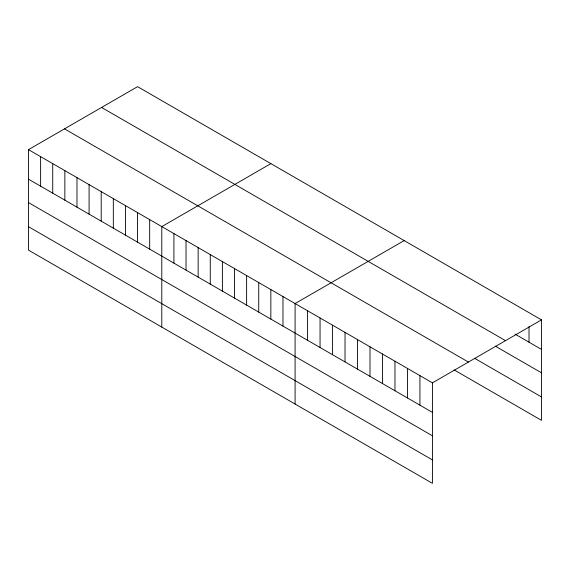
<?xml version="1.0" encoding="UTF-8"?>
<svg xmlns="http://www.w3.org/2000/svg" width="570" height="570" viewBox="0 0 570 570"><rect width="100%" height="100%" fill="white"/><g stroke="black" fill="none" stroke-linecap="round" stroke-linejoin="round"><path stroke-width="0.85" d="M28.5 149.646L432.423 382.848L432.423 483.332L28.5 250.13L28.5 149.646L137.577 86.669L541.5 319.87L541.5 420.354L454.105 369.894M270.871 163.626L161.795 226.604L161.795 327.087M404.166 240.583L295.089 303.561L295.089 404.045M432.423 382.848L541.5 319.87M515.059 334.134L541.5 349.403M101.581 107.452L505.505 340.653M495.23 346.104L541.5 372.816M474.668 358.352L541.5 396.941M64.495 128.863L468.419 362.064M28.5 179.172L432.423 412.374M28.5 202.585L432.423 435.793M28.5 226.71L432.423 459.912M529.017 326.56L529.017 342.192M419.933 375.637L419.933 405.17M407.45 368.434L407.45 397.96M394.967 361.223L394.967 390.749M382.484 354.013L382.484 383.546M369.994 346.809L369.994 376.335M357.511 339.599L357.511 369.125M345.028 332.388L345.028 361.921M332.545 325.185L332.545 354.711M320.055 317.974L320.055 347.501M307.572 310.764L307.572 340.297M282.969 296.564L282.969 326.09M270.85 289.567L270.85 319.093M258.737 282.57L258.737 312.096M246.618 275.574L246.618 305.1M234.498 268.577L234.498 298.11M222.386 261.58L222.386 291.113M210.266 254.583L210.266 284.117M198.146 247.594L198.146 277.12M186.027 240.597L186.027 270.123M173.914 233.6L173.914 263.126M149.675 219.607L149.675 249.133M137.555 212.61L137.555 242.136M125.443 205.613L125.443 235.139M113.323 198.617L113.323 228.143M101.203 191.62L101.203 221.153M89.091 184.623L89.091 214.156M76.971 177.633L76.971 207.159M64.852 170.637L64.852 200.163M52.732 163.64L52.732 193.166M40.62 156.643L40.62 186.169"/></g></svg>
